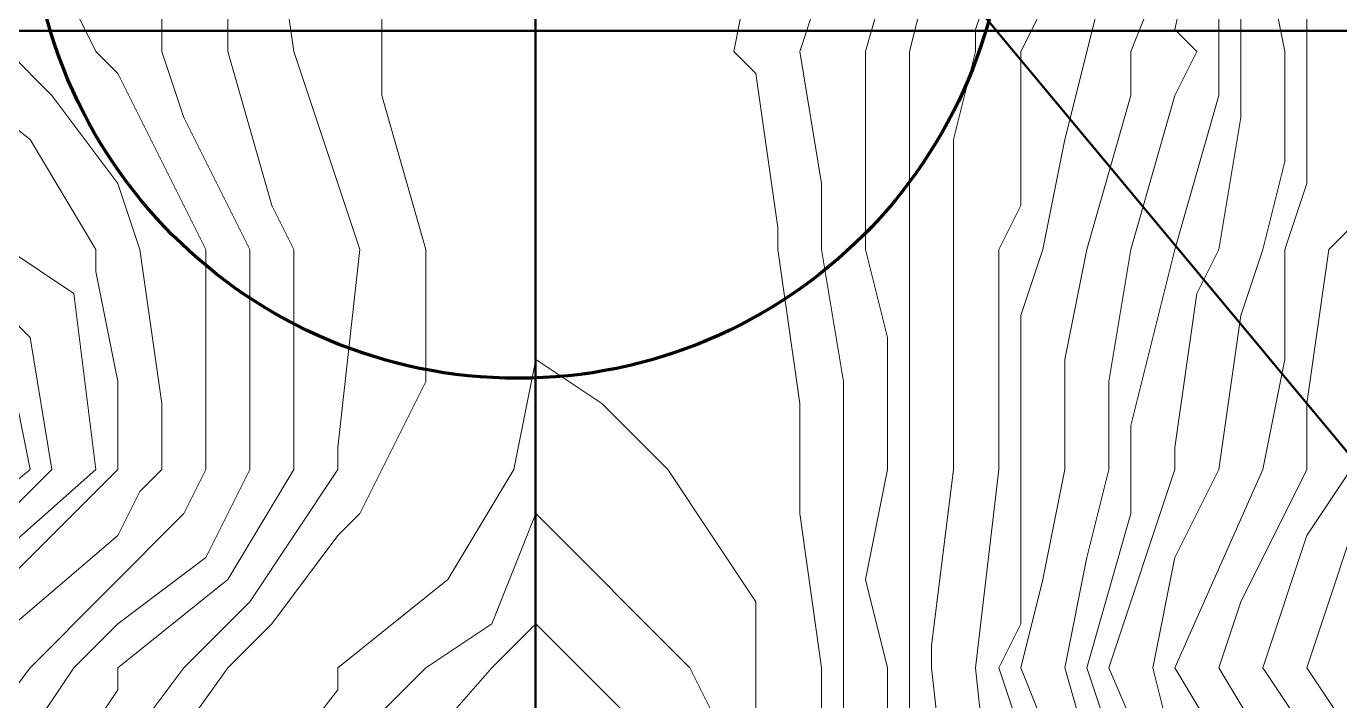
# Model space of a CAD drawing. Header units: millimetres. Extents: x 32551 to 59551, y -21458 to 15116.
# Drawn here: x 37998 to 39423, y 12890 to 13621 of the extents above; entities that cross this region are included whole.
import ezdxf

# ---------------------------------------------------------------- set-up
doc = ezdxf.new("R2010")
doc.units = ezdxf.units.MM
doc.layers.add('1ST', color=141, linetype='Continuous', lineweight=50, true_color=0x7debff)
doc.layers.add('4TH DETAILS', color=120, linetype='Continuous', lineweight=15, true_color=0x39ffb0)
doc.layers.add('GLOW-CYAN', color=141, linetype='Continuous', lineweight=100, true_color=0x7debff, transparency=0.8)
doc.layers.add('LAYOUT', color=141, linetype='Continuous', lineweight=50, true_color=0x7debff, plot=False)

msp = doc.modelspace()

# ---------------------------------------------------------------- linework, layer by layer
at = {"layer": '1ST', "color": 120, "true_color": 0x39ffb0}
msp.add_circle((38531.7, 13769.252), 529.701, dxfattribs=at)
at = {"layer": '4TH DETAILS'}
for points in [[(39243.823, 12830.631), (39219.977, 12926.013), (39243.823, 13045.239), (39291.513, 13140.621), (39315.359, 13307.538), (39339.204, 13379.075), (39363.049, 13474.456), (39363.049, 13593.683), (39339.204, 13712.91), (39363.049, 13832.136), (39339.204, 13951.363), (39315.359, 14046.745), (39315.359, 14118.281), (39243.823, 14189.817), (39148.441, 14285.198), (39003.966, 14428.27), (38789.358, 14499.807), (38574.75, 14475.961), (38550.904, 14475.961), (38383.987, 14452.116), (38145.533, 14452.116), (38097.843, 14428.27), (37929.522, 14428.27)], [(39386.895, 12019.889), (39410.74, 12186.807), (39386.895, 12234.497), (39386.895, 12329.879), (39410.74, 12472.951), (39410.74, 12639.868), (39386.895, 12687.559), (39243.823, 12926.013), (39339.204, 13140.621), (39363.049, 13259.848), (39363.049, 13379.075), (39386.895, 13450.611), (39386.895, 13832.136), (39363.049, 13927.518), (39363.049, 14046.745), (39339.204, 14142.126), (39243.823, 14237.508), (39219.977, 14261.353), (39219.977, 14285.198), (39003.966, 14499.807)], [(39243.823, 12759.095), (39172.287, 12926.013), (39243.823, 13140.621), (39243.823, 13164.466), (39267.668, 13331.384), (39291.513, 13379.075), (39315.359, 13522.147), (39315.359, 13665.219), (39339.204, 13832.136), (39291.513, 13999.054), (39291.513, 14094.435), (39172.287, 14213.662), (39100.75, 14285.198), (39003.966, 14380.58), (38860.894, 14404.425), (38789.358, 14452.116), (38622.441, 14428.27), (38550.904, 14452.116), (38407.832, 14428.27), (38169.379, 14428.27), (38097.843, 14380.58), (37978.616, 14380.58)], [(39219.977, 12711.404), (39148.441, 12926.013), (39196.132, 13092.93), (39196.132, 13188.312), (39243.823, 13379.075), (39291.513, 13545.992), (39291.513, 13641.374), (39315.359, 13832.136), (39267.668, 14022.899), (39267.668, 14070.59), (39243.823, 14094.435), (39053.06, 14285.198), (39003.966, 14309.044), (38956.276, 14332.889), (38789.358, 14404.425), (38550.904, 14404.425), (38431.678, 14380.58), (38312.451, 14380.58), (38193.224, 14404.425), (38097.843, 14332.889), (38026.307, 14332.889), (37857.986, 14285.198)], [(39172.287, 12759.095), (39124.596, 12926.013), (39148.441, 13045.239), (39172.287, 13140.621), (39172.287, 13236.002), (39196.132, 13379.075), (39243.823, 13545.992), (39267.668, 13593.683), (39243.823, 13617.528), (39291.513, 13832.136), (39243.823, 14022.899), (39219.977, 14046.745), (39124.596, 14165.971), (39003.966, 14261.353), (39003.966, 14285.198), (38789.358, 14356.734), (38693.977, 14356.734), (38550.904, 14380.58), (38455.523, 14356.734), (38240.915, 14356.734), (38097.843, 14285.198), (38026.307, 14285.198), (37857.986, 14213.662)], [(39124.596, 12806.786), (39076.905, 12926.013), (39100.75, 13021.394), (39124.596, 13140.621), (39124.596, 13259.848), (39148.441, 13379.075), (39196.132, 13545.992), (39196.132, 13593.683), (39243.823, 13712.91), (39267.668, 13832.136), (39243.823, 13903.672), (39172.287, 14046.745), (39100.75, 14142.126), (39003.966, 14213.662), (38980.121, 14237.508), (38884.74, 14285.198), (38789.358, 14309.044), (38741.667, 14309.044), (38550.904, 14332.889), (38264.76, 14332.889), (38145.533, 14285.198), (38050.152, 14237.508), (37857.986, 14165.971)], [(39076.905, 12854.477), (39053.06, 12926.013), (39076.905, 12973.703), (39076.905, 13307.538), (39100.75, 13379.075), (39124.596, 13498.301), (39196.132, 13784.446), (39219.977, 13832.136), (39148.441, 13951.363), (39124.596, 14046.745), (39076.905, 14118.281), (39003.966, 14165.971), (38932.43, 14189.817), (38789.358, 14285.198), (38550.904, 14309.044), (38288.606, 14309.044), (38097.843, 14213.662), (37978.616, 14165.971)], [(39053.06, 12687.559), (39027.812, 12926.013), (39053.06, 13140.621), (39053.06, 13379.075), (39076.905, 13426.765), (39076.905, 13593.683), (39124.596, 13689.064), (39148.441, 13832.136), (39100.75, 13903.672), (39100.75, 14046.745), (39053.06, 14094.435), (39003.966, 14118.281), (38908.585, 14165.971), (38789.358, 14213.662), (38741.667, 14237.508), (38550.904, 14261.353), (38312.451, 14261.353), (38097.843, 14165.971), (37905.677, 14094.435)], [(37905.677, 14046.745), (38097.843, 14118.281), (38240.915, 14189.817), (38312.451, 14213.662), (38503.214, 14213.662), (38550.904, 14237.508), (38693.977, 14189.817), (38789.358, 14165.971), (38860.894, 14118.281), (39003.966, 14070.59), (39027.812, 14070.59), (39053.06, 14046.745), (39076.905, 13879.827), (39100.75, 13832.136), (39027.812, 13617.528), (39027.812, 13593.683), (39003.966, 13498.301), (39003.966, 13140.621), (38980.121, 12949.858), (38980.121, 12926.013), (39003.966, 12711.404)], [(38097.843, 12830.631), (38169.379, 12926.013), (38240.915, 12997.549), (38336.296, 13140.621), (38336.296, 13164.466), (38360.142, 13379.075), (38288.606, 13593.683), (38264.76, 13760.6), (38240.915, 13832.136), (38240.915, 13903.672), (38288.606, 14046.745), (38336.296, 14070.59), (38550.904, 14094.435), (38598.595, 14070.59), (38670.131, 14046.745), (38789.358, 13951.363), (38860.894, 13903.672), (38860.894, 13665.219), (38837.049, 13593.683), (38860.894, 13450.611), (38860.894, 13379.075), (38884.74, 13236.002), (38884.74, 12806.786)], [(37857.986, 12735.25), (38002.461, 12926.013), (38169.379, 13092.93), (38193.224, 13140.621), (38193.224, 13379.075), (38097.843, 13569.837), (38073.997, 13593.683), (38002.461, 13736.755), (37905.677, 13832.136)], [(38362.599, 13814.932), (38383.987, 13665.219), (38383.987, 13545.992), (38431.678, 13379.075), (38431.678, 13236.002), (38360.142, 13092.93), (38336.296, 13069.085), (38264.76, 12973.703), (38217.069, 12926.013), (38097.843, 12759.095), (38050.152, 12687.559), (37953.368, 12568.332)], [(39003.966, 13784.446), (38956.276, 13593.683), (38956.276, 12687.559)], [(38956.276, 13760.6), (38908.585, 13593.683), (38908.585, 13379.075), (38932.43, 13283.693), (38932.43, 13140.621), (38908.585, 13021.394), (38932.43, 12926.013), (38932.43, 12687.559)], [(37953.368, 12687.559), (38097.843, 12902.167), (38097.843, 12926.013), (38217.069, 13021.394), (38288.606, 13140.621), (38288.606, 13379.075), (38264.76, 13426.765), (38217.069, 13593.683), (38217.069, 13712.91)], [(38860.894, 12687.559), (38860.894, 12926.013), (38837.049, 13092.93), (38837.049, 13212.157), (38813.203, 13379.075), (38813.203, 13402.92), (38789.358, 13569.837), (38765.513, 13593.683), (38782.43, 13678.27)], [(37953.368, 12782.941), (38050.152, 12926.013), (38097.843, 12973.703), (38193.224, 13045.239), (38240.915, 13140.621), (38240.915, 13379.075), (38169.379, 13522.147), (38145.533, 13593.683), (38145.533, 13641.374)], [(37881.832, 13593.683), (38002.461, 13498.301), (38073.997, 13379.075), (38073.997, 13355.229), (38097.843, 13236.002), (38097.843, 13140.621), (37881.832, 12926.013)], [(37978.616, 13593.683), (38026.307, 13545.992), (38097.843, 13450.611), (38121.688, 13379.075), (38145.533, 13212.157), (38145.533, 13140.621), (38121.688, 13116.776), (38097.843, 13069.085), (37929.522, 12926.013)], [(39434.585, 12687.559), (39291.513, 12926.013), (39315.359, 12997.549), (39386.895, 13140.621), (39386.895, 13212.157), (39410.74, 13379.075), (39434.585, 13402.92)], [(37905.677, 13379.075), (38002.461, 13283.693), (38026.307, 13140.621), (37857.986, 12973.703)], [(37978.616, 13379.075), (38050.152, 13331.384), (38073.997, 13140.621), (37857.986, 12949.858)], [(37978.616, 13259.848), (38002.461, 13140.621), (37857.986, 13021.394)], [(38789.358, 12687.559), (38789.358, 12997.549), (38693.977, 13140.621), (38622.441, 13212.157), (38550.904, 13259.848), (38527.059, 13140.621), (38455.523, 13021.394), (38336.296, 12926.013), (38336.296, 12902.167), (38169.379, 12687.559)], [(39482.276, 12711.404), (39339.204, 12926.013), (39386.895, 13069.085), (39434.585, 13140.621)], [(39482.276, 12782.941), (39386.895, 12926.013), (39458.431, 13140.621), (39482.276, 13140.621), (39577.658, 13021.394), (39696.884, 12926.013), (39935.338, 12782.941)], [(38741.667, 12878.322), (38717.822, 12926.013), (38550.904, 13092.93), (38503.214, 12973.703), (38431.678, 12926.013), (38336.296, 12830.631)], [(38693.977, 12830.631), (38598.595, 12926.013), (38550.904, 12973.703), (38503.214, 12926.013), (38336.296, 12735.25)]]:
    msp.add_lwpolyline(points, dxfattribs=at)
at = {"layer": 'GLOW-CYAN'}
msp.add_circle((38531.7, 13769.252), 529.701, dxfattribs=at)
at = {"layer": 'LAYOUT'}
for points in [[(37800.723, 15115.853), (41550.723, 10615.853)], [(38550.723, 6115.853), (38550.723, 15115.853)], [(32550.723, 13615.853), (41550.723, 13615.853)]]:
    msp.add_lwpolyline(points, dxfattribs=at)

doc.saveas('drawing.dxf')
